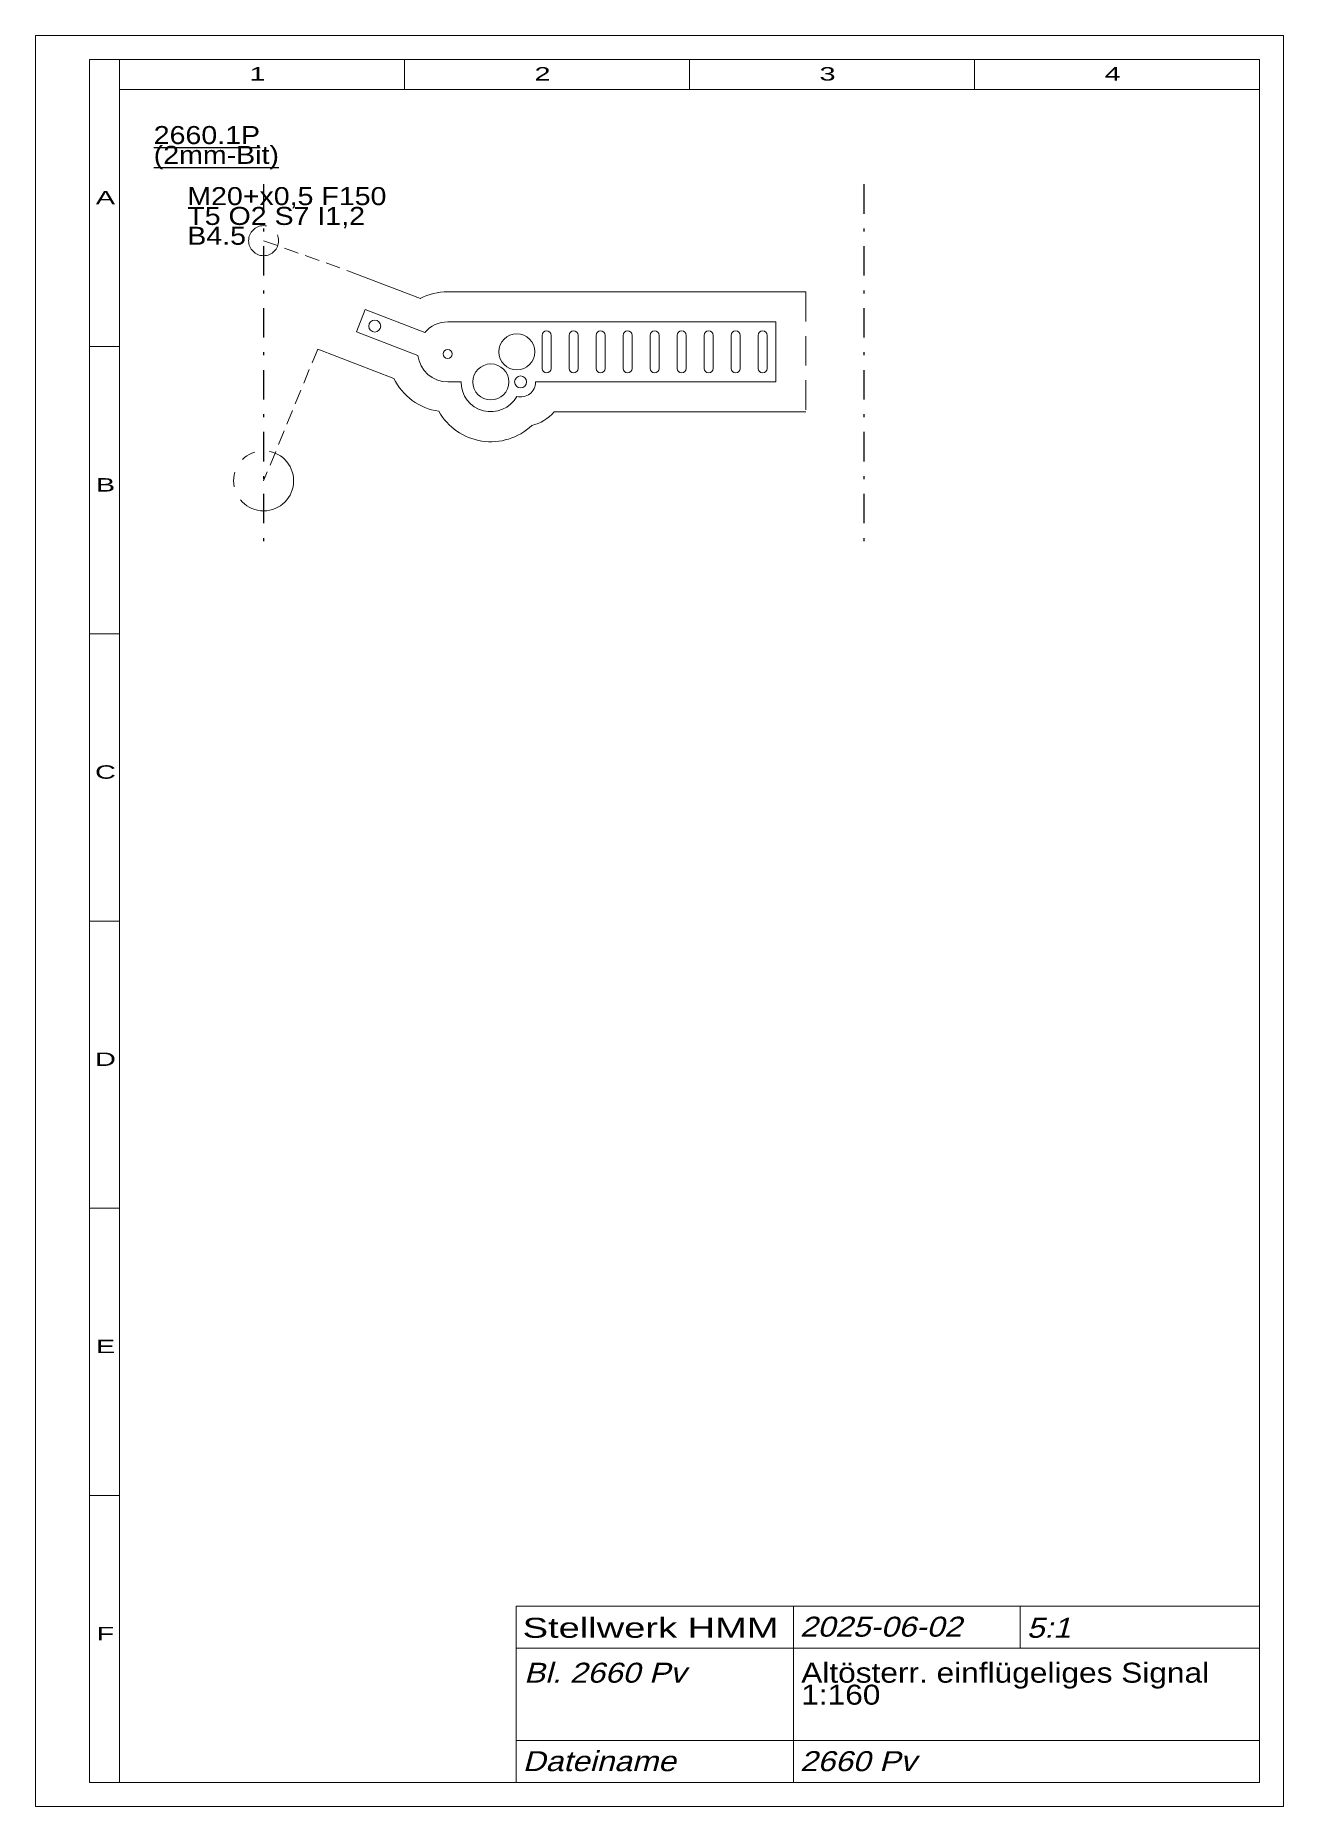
# Model space of a CAD drawing. Extents: x 0 to 79, y 0 to 134.
# Drawn here: x 0.2 to 41.8, y 0.2 to 59.2 of the extents above; entities outside this region: 1.
import ezdxf
from ezdxf.enums import TextEntityAlignment as Align

# ---------------------------------------------------------------- set-up
doc = ezdxf.new("R2010")
doc.units = 0
doc.header["$LTSCALE"] = 1.962869
for name, pattern in [('DASHDOT', [1, 0.5, -0.25, 0, -0.25]), ('DASHED', [0.75, 0.5, -0.25]), ('HIDDEN', [0.375, 0.25, -0.125]), ('PHANTOM', [2.5, 1.25, -0.25, 0.25, -0.25, 0.25, -0.25])]:
    doc.linetypes.add(name, pattern=pattern)
for name, color, linetype, lineweight in [('2660_1P', 34, 'CONTINUOUS', 13), ('2660_2 SIGNALARM', 230, 'CONTINUOUS', 0), ('2660_2 SIGNALARM ANGEHOBEN', 211, 'DASHED', 0), ('BESCHRIFTUNG', 7, 'CONTINUOUS', 25), ('BESCHRIFTUNG0', 7, 'CONTINUOUS', 25), ('MITTELLINIEN', 5, 'DASHDOT', 25), ('STANDARD', 7, 'CONTINUOUS', 0)]:
    doc.layers.add(name, color=color, linetype=linetype, lineweight=lineweight)
doc.styles.add('Arial', font='arial.ttf')

msp = doc.modelspace()

# ---------------------------------------------------------------- linework, layer by layer
at = {"layer": '2660_1P', "linetype": 'HIDDEN'}
for p, q in [((7.806, 52.363), (10.61, 51.363)), ((9.608, 48.748), (7.806, 44.363))]:
    msp.add_line(p, q, dxfattribs=at)
at = {"layer": '2660_1P'}
for p, q in [((10.61, 51.363), (13.029, 50.437)), ((25.877, 50.657), (13.942, 50.657)), ((12.147, 47.776), (9.608, 48.748)), ((25.877, 46.657), (17.489, 46.657))]:
    msp.add_line(p, q, dxfattribs=at)
at = {"layer": '2660_1P', "linetype": 'DASHED'}
msp.add_line((25.877, 50.657), (25.877, 46.657), dxfattribs=at)
at = {"layer": '2660_1P', "linetype": 'PHANTOM'}
for centre, radius in [((7.806, 52.363), 0.5), ((7.806, 44.363), 1)]:
    msp.add_circle(centre, radius, dxfattribs=at)
at = {"layer": '2660_1P'}
for centre, radius, start, end in [((13.942, 48.657), 2, 90, 117.17019), ((13.942, 48.657), 2, 206.14113, 261.43789), ((15.379, 47.657), 1.992, 209.39959, 313.12254), ((16.371, 47.657), 1.5, 284.27071, 318.18969)]:
    msp.add_arc(centre, radius, start, end, dxfattribs=at)
at = {"layer": '2660_2 SIGNALARM'}
for p, q in [((10.9, 49.325), (11.186, 50.072)), ((11.186, 50.072), (13.182, 49.307)), ((24.877, 49.657), (13.942, 49.657)), ((24.877, 49.657), (24.877, 47.657)), ((12.949, 48.54), (10.9, 49.325)), ((17.086, 48.107), (17.086, 49.207)), ((17.386, 49.207), (17.386, 48.107)), ((17.986, 48.107), (17.986, 49.207)), ((18.286, 49.207), (18.286, 48.107)), ((18.886, 48.107), (18.886, 49.207)), ((19.186, 49.207), (19.186, 48.107)), ((19.786, 48.107), (19.786, 49.207)), ((20.086, 49.207), (20.086, 48.107)), ((20.686, 48.107), (20.686, 49.207)), ((20.986, 49.207), (20.986, 48.107)), ((21.586, 48.107), (21.586, 49.207)), ((21.886, 49.207), (21.886, 48.107)), ((22.486, 48.107), (22.486, 49.207)), ((22.786, 49.207), (22.786, 48.107)), ((23.386, 48.107), (23.386, 49.207)), ((23.686, 49.207), (23.686, 48.107)), ((24.286, 48.107), (24.286, 49.207)), ((24.586, 49.207), (24.586, 48.107)), ((14.388, 47.657), (13.942, 47.657)), ((24.877, 47.657), (16.871, 47.657))]:
    msp.add_line(p, q, dxfattribs=at)
for centre, radius in [((11.509, 49.518), 0.2), ((16.243, 48.657), 0.6), ((13.942, 48.588), 0.15), ((15.379, 47.657), 0.6), ((16.371, 47.657), 0.2)]:
    msp.add_circle(centre, radius, dxfattribs=at)
for centre, radius, start, end in [((13.942, 48.657), 1, 90, 139.47297), ((17.236, 49.207), 0.15, 0, 180), ((18.136, 49.207), 0.15, 0, 180), ((19.036, 49.207), 0.15, 0, 180), ((19.936, 49.207), 0.15, 0, 180), ((20.836, 49.207), 0.15, 0, 180), ((21.736, 49.207), 0.15, 0, 180), ((22.636, 49.207), 0.15, 0, 180), ((23.536, 49.207), 0.15, 0, 180), ((24.436, 49.207), 0.15, 0, 180), ((13.942, 48.657), 1, 186.75589, 270), ((17.236, 48.107), 0.15, 180, 360), ((18.136, 48.107), 0.15, 180, 360), ((19.036, 48.107), 0.15, 180, 360), ((19.936, 48.107), 0.15, 180, 360), ((20.836, 48.107), 0.15, 180, 360), ((21.736, 48.107), 0.15, 180, 360), ((22.636, 48.107), 0.15, 180, 360), ((23.536, 48.107), 0.15, 180, 360), ((24.436, 48.107), 0.15, 180, 360), ((15.379, 47.657), 0.992, 180, 330.79662), ((16.371, 47.657), 0.5, 255.39831, 360)]:
    msp.add_arc(centre, radius, start, end, dxfattribs=at)
at = {"layer": '2660_2 SIGNALARM ANGEHOBEN'}
msp.add_arc((78.409, 133.506), 0.15, 45.2, 225.2, dxfattribs=at)
at = {"layer": 'MITTELLINIEN'}
for p, q in [((7.806, 54.243), (7.806, 42.243)), ((27.806, 54.243), (27.806, 42.243))]:
    msp.add_line(p, q, dxfattribs=at)
at = {"layer": 'STANDARD'}
for p, q in [((0.2, 0.2), (0.2, 59.2)), ((0.2, 59.2), (41.8, 59.2)), ((41.8, 59.2), (41.8, 0.2)), ((2, 1), (2, 58.4)), ((2, 58.4), (3, 58.4)), ((3, 58.4), (41, 58.4)), ((3, 57.4), (3, 58.4)), ((12.5, 58.4), (12.5, 57.4)), ((22, 58.4), (22, 57.4)), ((31.5, 58.4), (31.5, 57.4)), ((41, 58.4), (41, 57.4)), ((3, 57.4), (41, 57.4)), ((3, 1), (3, 57.4)), ((41, 57.4), (41, 1)), ((2, 48.833), (3, 48.833)), ((2, 39.267), (3, 39.267)), ((41, 36.423), (41, 1.025)), ((2, 29.7), (3, 29.7)), ((2, 20.133), (3, 20.133)), ((2, 10.567), (3, 10.567)), ((2, 1), (3, 1)), ((41, 1), (3, 1)), ((41.8, 0.2), (0.2, 0.2))]:
    msp.add_line(p, q, dxfattribs=at)
at = {"layer": 'STANDARD', "lineweight": 0}
for p, q in [((16.221, 6.88), (41, 6.88)), ((16.221, 6.88), (16.221, 1)), ((25.461, 6.88), (25.461, 1)), ((33.021, 6.88), (33.021, 5.48)), ((16.221, 5.48), (41, 5.48)), ((16.221, 2.4), (41, 2.4))]:
    msp.add_line(p, q, dxfattribs=at)

# ---------------------------------------------------------------- texts
at = {"layer": '2660_1P', "insert": (5.262, 54.147), "char_height": 0.6, "attachment_point": 1, "line_spacing_factor": 0.66, "style": 'Arial'}
msp.add_mtext('\\W1.135109;M20+x0,5 F150\\PT5 O2 S7 I1,2\\PB4.5', dxfattribs=at)
at = {"layer": 'BESCHRIFTUNG', "insert": (4.143, 56.181), "char_height": 0.6, "attachment_point": 1, "line_spacing_factor": 0.66, "style": 'Arial'}
msp.add_mtext('\\W1.135098;\\L2660.1P\\P(2mm-Bit)', dxfattribs=at)
at = {"layer": 'BESCHRIFTUNG0', "style": 'Arial', "width": 1.365378}
msp.add_text('Stellwerk HMM', height=0.665, dxfattribs=at).set_placement((16.44, 6.488), align=Align.TOP_LEFT)
at = {"layer": 'BESCHRIFTUNG0', "style": 'Arial', "oblique": 15}
for s, width, p in [('2025-06-02', 1.135137, (25.68, 6.525)), ('5:1', 1.134865, (33.24, 6.488)), ('Bl. 2660 Pv', 1.134949, (16.484, 4.992)), ('Dateiname', 1.135074, (16.44, 2.045)), ('2660 Pv', 1.135074, (25.68, 2.045))]:
    msp.add_text(s, height=0.665, dxfattribs=dict(at, width=width)).set_placement(p, align=Align.TOP_LEFT)
at = {"layer": 'BESCHRIFTUNG0', "insert": (25.724, 4.992), "char_height": 0.665, "attachment_point": 1, "line_spacing_factor": 0.66, "style": 'Arial'}
msp.add_mtext('\\W1.134955;Altösterr. einflügeliges Signal\\P1:160', dxfattribs=at)
at = {"layer": 'STANDARD', "style": 'Arial'}
for s, width, p in [('1', 1.547923, (7.6, 58.143)), ('2', 1.547922, (17.1, 58.143)), ('3', 1.547923, (26.6, 58.143)), ('4', 1.547923, (36.1, 58.143)), ('A', 1.547987, (2.535, 54.019)), ('B', 1.547987, (2.535, 44.452)), ('C', 1.548103, (2.535, 34.886)), ('D', 1.548104, (2.535, 25.319)), ('E', 1.547987, (2.535, 15.752)), ('F', 1.547769, (2.535, 6.186))]:
    msp.add_text(s, height=0.446, dxfattribs=dict(at, width=width)).set_placement(p, align=Align.TOP_CENTER)

doc.saveas('drawing.dxf')
